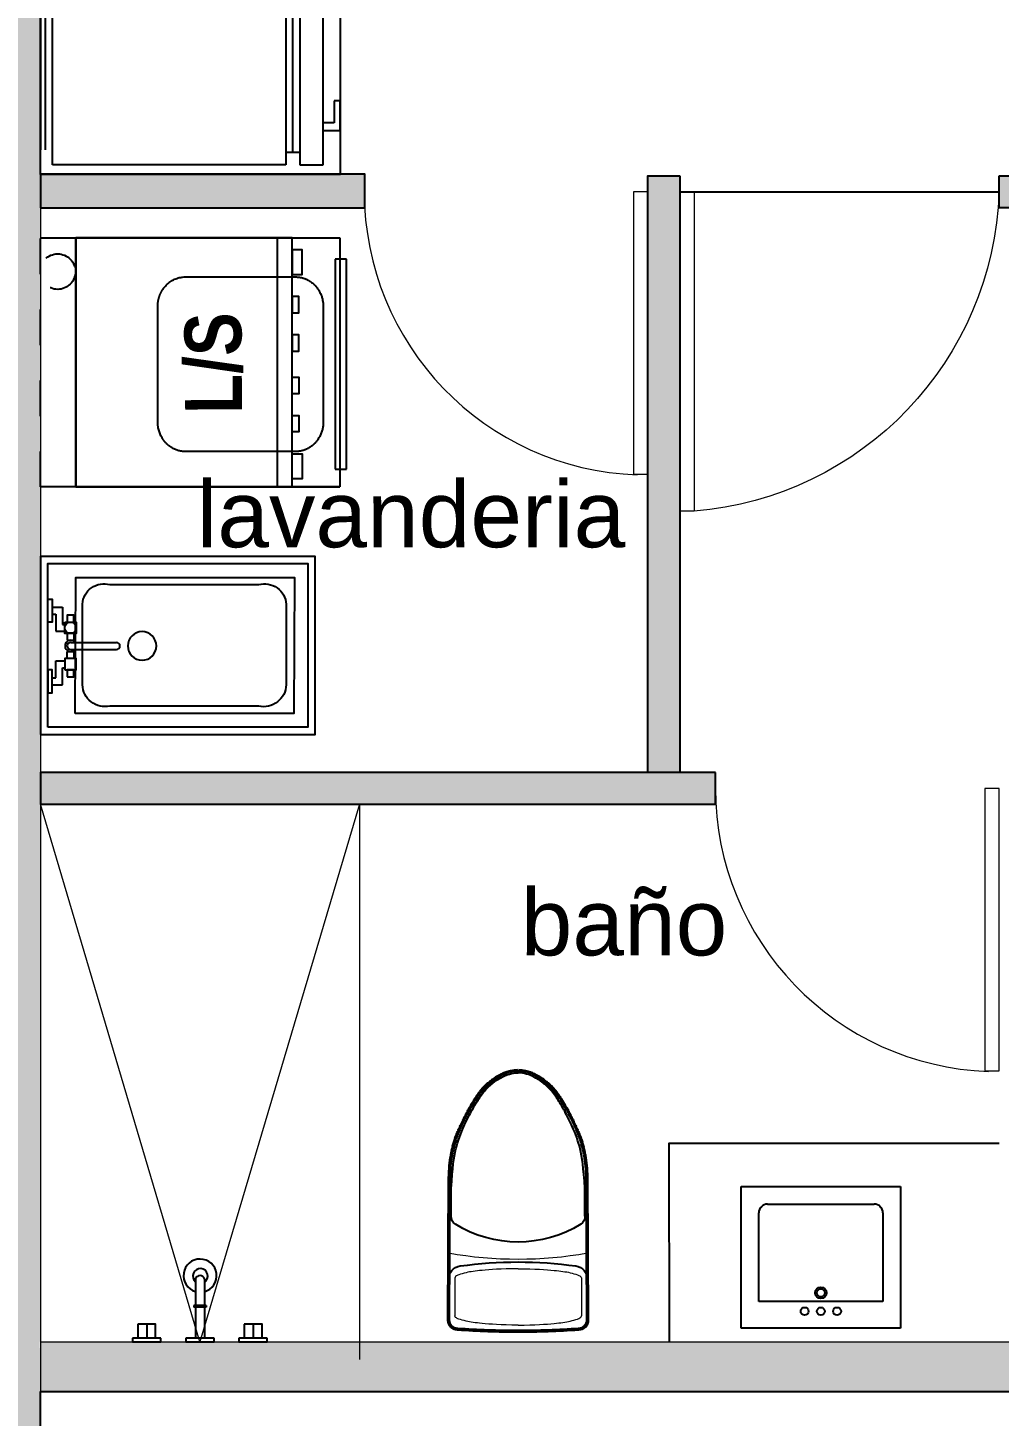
# Model space of a CAD drawing. Header units: metres. Extents: x -598 to 357, y -242 to 574.
# Drawn here: x -249.474 to -246.735, y 282.261 to 286.174 of the extents above; entities that cross this region are included whole.
import ezdxf

# ---------------------------------------------------------------- set-up
doc = ezdxf.new("R2010")
doc.units = ezdxf.units.M
doc.set_wipeout_variables(frame=1)
doc.linetypes.add('xref_Nivel TIPICO$0$HIDDEN2', pattern=[0.1875, 0.125, -0.0625])
for name, color, linetype, lineweight in [('A-DOOR', 1, 'Continuous', 18), ('Muro Mamspoteria', 5, 'Continuous', 9), ('P-SANR-FIXT', 251, 'Continuous', 18), ('xref_Nivel TIPICO$0$P-puerta', 1, 'Continuous', 18)]:
    doc.layers.add(name, color=color, linetype=linetype, lineweight=lineweight)
for name, color, linetype in [('APTOS_SPZ_MCH_N2 MUNI$0$DUCTOS', 1, 'Continuous'), ('Muebles fijos', 251, 'Continuous'), ('T-texto', 8, 'Continuous'), ('xref_Nivel TIPICO$0$D-ducha mezcladora', 1, 'Continuous'), ('xref_Nivel TIPICO$0$H-hatch mamposteria', 8, 'Continuous'), ('xref_Nivel TIPICO$0$H-hatch tablayeso', 9, 'Continuous'), ('xref_Nivel TIPICO$0$M-lavadora secadora', 1, 'Continuous'), ('xref_Nivel TIPICO$0$M-muro tablayeso', 4, 'Continuous'), ('xref_Nivel TIPICO$0$M-pila', 1, 'Continuous'), ('xref_Nivel TIPICO$0$M-refri', 1, 'Continuous')]:
    doc.layers.add(name, color=color, linetype=linetype)
doc.styles.get("Standard").update_dxf_attribs({"font": 'arial.ttf'})
doc.styles.add('xref_Nivel TIPICO$0$Arial (bold)', font='arialbd.ttf', dxfattribs={"height": 0.048848})

# ---------------------------------------------------------------- blocks, each defined once
blk = doc.blocks.new('*U323')
at = {"layer": 'xref_Nivel TIPICO$0$H-hatch tablayeso', "transparency": 33554559}
h = blk.add_hatch(color=256, dxfattribs=at)
h.dxf.hatch_style = 1
h.paths.add_polyline_path([(0, 90), (0, 0), (4551.5, 0), (4551.5, 90)])
at = {"layer": 'xref_Nivel TIPICO$0$M-muro tablayeso'}
blk.add_lwpolyline([(4551.5, 0), (0, 0), (0, 90), (4551.5, 90), (4551.5, 0)], dxfattribs=at)
blk = doc.blocks.new('*U326')
at = {"layer": 'xref_Nivel TIPICO$0$H-hatch tablayeso', "transparency": 33554559}
h = blk.add_hatch(color=256, dxfattribs=at)
h.dxf.hatch_style = 1
h.paths.add_polyline_path([(0, 90), (0, 0), (1903.8, 0), (1903.8, 90)])
at = {"layer": 'xref_Nivel TIPICO$0$M-muro tablayeso'}
blk.add_lwpolyline([(1903.8, 0), (0, 0), (0, 90), (1903.8, 90), (1903.8, 0)], dxfattribs=at)
blk = doc.blocks.new('*U322')
at = {"layer": 'xref_Nivel TIPICO$0$H-hatch tablayeso', "transparency": 33554559}
h = blk.add_hatch(color=256, dxfattribs=at)
h.dxf.hatch_style = 1
h.paths.add_polyline_path([(0, 94.2), (0, 0), (914.6, 0), (914.6, 94.2)])
at = {"layer": 'xref_Nivel TIPICO$0$M-muro tablayeso'}
blk.add_lwpolyline([(914.6, 0), (0, 0), (0, 94.2), (914.6, 94.2), (914.6, 0)], dxfattribs=at)
blk = doc.blocks.new('*U321')
at = {"layer": 'xref_Nivel TIPICO$0$H-hatch tablayeso', "transparency": 33554559}
h = blk.add_hatch(color=256, dxfattribs=at)
h.dxf.hatch_style = 1
h.paths.add_polyline_path([(0, 90), (0, 0), (1681.5, 0), (1681.5, 90)])
at = {"layer": 'xref_Nivel TIPICO$0$M-muro tablayeso'}
blk.add_lwpolyline([(1681.5, 0), (0, 0), (0, 90), (1681.5, 90), (1681.5, 0)], dxfattribs=at)
blk = doc.blocks.new('Familia Puertas - P-7-13066183-AMUEBLADAS N8 _18_34')
at = {"layer": 'A-DOOR'}
for p, q in [((-0.4492, 1), (-0.5, 1)), ((-0.5, 1), (-0.5, 0)), ((-0.4492, 0), (-0.4492, 1)), ((-0.5, 0), (-0.4492, 0))]:
    blk.add_line(p, q, dxfattribs=at)
at = {"layer": 'A-DOOR', "color": 8, "true_color": 0x808080}
blk.add_arc((-0.4972, 0.0006), 1.0022, 359.9645, 87.9854, dxfattribs=at)
blk = doc.blocks.new('L3')
blk.add_wipeout([(24.5796, 24.0767), (25.0296, 24.0767), (25.0296, 23.6767), (24.5796, 23.6767)]).dxf.layer = 'Muebles fijos'
at = {"layer": 'Muebles fijos'}
for p, q in [((24.5796, 24.0767), (25.0296, 24.0767)), ((24.5796, 23.6767), (24.5796, 24.0767)), ((24.6546, 24.0767), (24.9546, 24.0767)), ((25.0296, 24.0767), (25.0296, 23.6767)), ((24.5796, 23.7517), (24.5796, 24.0017)), ((24.6296, 23.7517), (24.6296, 24.0017)), ((24.6296, 23.7517), (24.6296, 24.0017)), ((24.6546, 24.0267), (24.9546, 24.0267)), ((24.6546, 24.0267), (24.9546, 24.0267)), ((24.9796, 24.0017), (24.9796, 23.7517)), ((24.9796, 24.0017), (24.9796, 23.7517)), ((25.0296, 24.0017), (25.0296, 23.6767)), ((24.9796, 23.7517), (24.6296, 23.7517)), ((24.9796, 23.7517), (24.8832, 23.7517)), ((25.0296, 23.6767), (24.5796, 23.6767)), ((25.0296, 23.6767), (24.5796, 23.6767))]:
    blk.add_line(p, q, dxfattribs=at)
for centre, radius in [((24.8046, 23.7766), 0.0161), ((24.8046, 23.7766), 0.0111), ((24.7588, 23.7245), 0.0111), ((24.8046, 23.7245), 0.0111), ((24.8504, 23.7245), 0.0111)]:
    blk.add_circle(centre, radius, dxfattribs=at)
for centre, start, end in [((24.6546, 24.0017), 90, 180), ((24.6546, 24.0017), 90, 180), ((24.9546, 24.0017), 0, 90), ((24.9546, 24.0017), 0, 90)]:
    blk.add_arc(centre, 0.025, start, end, dxfattribs=at)
blk = doc.blocks.new('Toilet_Oval_17859 - MO- Inodoro-439146-NIVEL TIPICO 5 - 7  - AMOBLADO')
at = {"layer": 'P-SANR-FIXT', "lineweight": 50}
for p, q in [((-0.196, 0.4633), (-0.194, 0.0621)), ((0.194, 0.0621), (0.196, 0.4633))]:
    blk.add_line(p, q, dxfattribs=at)
at = {"layer": 'P-SANR-FIXT'}
for p, q in [((-0.1786, 0.3447), (-0.1786, 0.4512)), ((0.1786, 0.3447), (0.1786, 0.4512))]:
    blk.add_line(p, q, dxfattribs=at)
at = {"layer": 'P-SANR-FIXT', "lineweight": 25}
for p, q in [((-0.1887, 0.1708), (-0.1884, 0.0926)), ((0.1887, 0.1708), (0.1884, 0.0926))]:
    blk.add_line(p, q, dxfattribs=at)
at = {"layer": 'P-SANR-FIXT', "lineweight": 50}
for centre, radius, start, end in [((-0.1706, 0.4633), 0.0254, 90, 180), ((0, -1.9235), 2.4182, 90, 94.0453), ((0, -1.9235), 2.4182, 85.9547, 90), ((0.1706, 0.4633), 0.0254, 360, 90)]:
    blk.add_arc(centre, radius, start, end, dxfattribs=at)
at = {"layer": 'P-SANR-FIXT', "lineweight": 25}
for centre, radius, start, end in [((-0.1579, 0.3484), 0.0381, 180, 262.1046), ((0.1579, 0.3484), 0.0381, 277.8954, 0), ((0, 1.487), 1.1875, 262.1046, 277.8954), ((0, -0.0901), 0.3336, 58.0304, 121.9696), ((-0.1626, 0.1709), 0.0261, 122.4497, 180.2256), ((0.1626, 0.1709), 0.0261, 359.7744, 57.5503)]:
    blk.add_arc(centre, radius, start, end, dxfattribs=at)
at = {"layer": 'P-SANR-FIXT'}
blk.add_arc((0, -0.8197), 1.112, 79.8479, 100.1521, dxfattribs=at)
for points in [[(0, 0.4774), (-0.0484, 0.4774), (-0.1037, 0.4729), (-0.1428, 0.4681), (-0.1653, 0.461), (-0.1744, 0.4578), (-0.1786, 0.4531), (-0.1786, 0.4512)], [(0, 0.4774), (0.0484, 0.4774), (0.1037, 0.4729), (0.1428, 0.4681), (0.1653, 0.461), (0.1744, 0.4578), (0.1786, 0.4531), (0.1786, 0.4512)], [(0, 0.3185), (-0.0484, 0.3185), (-0.1037, 0.323), (-0.1428, 0.3278), (-0.1653, 0.3349), (-0.1744, 0.3381), (-0.1786, 0.3428), (-0.1786, 0.3447)], [(0, 0.3185), (0.0484, 0.3185), (0.1037, 0.323), (0.1428, 0.3278), (0.1653, 0.3349), (0.1744, 0.3381), (0.1786, 0.3428), (0.1786, 0.3447)]]:
    blk.add_open_spline(points, degree=3, knots=[0, 0, 0, 0, 0.1566407, 0.2861825, 0.3655305, 0.4088071, 0.4283279, 0.4283279, 0.4283279, 0.4283279], dxfattribs=at)
at = {"layer": 'P-SANR-FIXT', "lineweight": 25}
for points in [[(-0.1884, 0.0926), (-0.1844, 0.0317), (-0.1781, -0.0197), (-0.1546, -0.0809), (-0.1328, -0.1236), (-0.1143, -0.1557), (-0.0938, -0.1851), (-0.066, -0.2094), (-0.0504, -0.2203), (-0.0177, -0.234), (0, -0.2337)], [(0.1884, 0.0926), (0.1844, 0.0317), (0.1781, -0.0197), (0.1546, -0.0809), (0.1328, -0.1236), (0.1143, -0.1557), (0.0938, -0.1851), (0.066, -0.2094), (0.0504, -0.2203), (0.0177, -0.234), (0, -0.2337)]]:
    blk.add_open_spline(points, degree=3, knots=[0, 0, 0, 0, 0.19509, 0.375915, 0.540569, 0.672678, 0.792703, 0.893059, 0.993012, 1.071971, 1.071971, 1.071971, 1.071971], dxfattribs=at)
at = {"layer": 'P-SANR-FIXT', "lineweight": 50}
for points, knots in [([(-0.194, 0.0621), (-0.1937, 0.0503), (-0.1924, 0.028), (-0.189, 0.0038), (-0.1855, -0.0137), (-0.1826, -0.0259), (-0.1794, -0.0373), (-0.176, -0.048), (-0.1724, -0.0579), (-0.1688, -0.0672), (-0.165, -0.0758), (-0.1613, -0.084), (-0.1576, -0.0916), (-0.1529, -0.1013), (-0.1473, -0.1124), (-0.141, -0.1244), (-0.133, -0.1391), (-0.1251, -0.152), (-0.117, -0.1643), (-0.1107, -0.1733), (-0.1038, -0.1821), (-0.0962, -0.1908), (-0.0878, -0.1992), (-0.0783, -0.2075), (-0.0677, -0.2156), (-0.0585, -0.2217), (-0.0519, -0.2254), (-0.0482, -0.2275), (-0.0454, -0.2289), (-0.0426, -0.2302), (-0.0399, -0.2315), (-0.0376, -0.2325), (-0.0356, -0.2332), (-0.0335, -0.2339), (-0.0309, -0.2348), (-0.0276, -0.2357), (-0.0241, -0.2366), (-0.0201, -0.2374), (-0.0156, -0.2381), (-0.0092, -0.2391), (-0.0038, -0.2397), (0, -0.24)], [0, 0, 0, 0, 0.041667, 0.083333, 0.104167, 0.125, 0.145833, 0.166667, 0.1875, 0.208333, 0.229167, 0.25, 0.270833, 0.291667, 0.333333, 0.375, 0.416667, 0.5, 0.541667, 0.583333, 0.625, 0.666667, 0.708333, 0.75, 0.791667, 0.833333, 0.854167, 0.864583, 0.875, 0.885417, 0.895833, 0.90625, 0.911458, 0.916667, 0.927083, 0.9375, 0.947917, 0.958333, 0.96875, 0.979167, 1, 1, 1, 1]), ([(0, -0.24), (0.0038, -0.2397), (0.0092, -0.2391), (0.0156, -0.2381), (0.0201, -0.2374), (0.0241, -0.2366), (0.0276, -0.2357), (0.0309, -0.2348), (0.0341, -0.2338), (0.0371, -0.2327), (0.0399, -0.2315), (0.0426, -0.2302), (0.0454, -0.2289), (0.0482, -0.2275), (0.0519, -0.2254), (0.0585, -0.2217), (0.0677, -0.2156), (0.0783, -0.2075), (0.0878, -0.1992), (0.0962, -0.1908), (0.1038, -0.1821), (0.1107, -0.1733), (0.117, -0.1643), (0.1251, -0.152), (0.133, -0.1391), (0.141, -0.1244), (0.1473, -0.1124), (0.1529, -0.1013), (0.1576, -0.0916), (0.1613, -0.084), (0.165, -0.0758), (0.1688, -0.0672), (0.1724, -0.0579), (0.176, -0.048), (0.1794, -0.0373), (0.1826, -0.0259), (0.1855, -0.0137), (0.189, 0.0038), (0.1924, 0.028), (0.1937, 0.0503), (0.194, 0.0621)], [0, 0, 0, 0, 0.020833, 0.03125, 0.041667, 0.052083, 0.0625, 0.072917, 0.083333, 0.09375, 0.104167, 0.114583, 0.125, 0.135417, 0.145833, 0.166667, 0.208333, 0.25, 0.291667, 0.333333, 0.375, 0.416667, 0.458333, 0.5, 0.583333, 0.625, 0.666667, 0.708333, 0.729167, 0.75, 0.770833, 0.791667, 0.8125, 0.833333, 0.854167, 0.875, 0.895833, 0.916667, 0.958333, 1, 1, 1, 1])]:
    blk.add_open_spline(points, degree=3, knots=knots, dxfattribs=at)
blk = doc.blocks.new('xref_Nivel TIPICO$0$MU12')
at = {"layer": 'xref_Nivel TIPICO$0$D-ducha mezcladora'}
for p, q in [((-0.19, 0), (-0.19, -0.01)), ((-0.11, 0), (-0.19, 0)), ((-0.11, -0.01), (-0.11, 0)), ((0.04, 0), (-0.04, 0)), ((-0.04, 0), (-0.04, -0.01)), ((0.04, -0.01), (0.04, 0)), ((0.19, 0), (0.11, 0)), ((0.11, 0), (0.11, -0.01)), ((0.19, -0.01), (0.19, 0)), ((-0.19, -0.01), (-0.11, -0.01)), ((-0.15, -0.05), (-0.15, -0.01)), ((-0.04, -0.01), (0.04, -0.01)), ((0.11, -0.01), (0.19, -0.01)), ((0.15, -0.05), (0.15, -0.01))]:
    blk.add_line(p, q, dxfattribs=at)
at = {"layer": 'xref_Nivel TIPICO$0$D-ducha mezcladora', "linetype": 'ByBlock'}
for p, q in [((-0.0125, -0.0972), (-0.0125, -0.01)), ((0.0125, -0.0972), (0.0125, -0.01)), ((-0.0175, -0.0972), (0.0175, -0.0972)), ((-0.0175, -0.1022), (-0.0175, -0.0972)), ((-0.0175, -0.1022), (0.0175, -0.1022)), ((-0.0125, -0.1771), (-0.0125, -0.1022)), ((0.0125, -0.1783), (0.0125, -0.1022)), ((0.0175, -0.1022), (0.0175, -0.0972))]:
    blk.add_line(p, q, dxfattribs=at)
at = {"layer": 'xref_Nivel TIPICO$0$D-ducha mezcladora'}
for points in [[(-0.175, -0.01), (-0.175, -0.05), (-0.125, -0.05)], [(-0.125, -0.05), (-0.125, -0.01)], [(0.125, -0.01), (0.125, -0.05), (0.175, -0.05)], [(0.175, -0.05), (0.175, -0.01)]]:
    blk.add_lwpolyline(points, dxfattribs=at)
for centre, radius, start, end in [((-0.0004, -0.1865), 0.0468, 104.9774, 73.9708), ((-0.0011, -0.1853), 0.0211, 122.5516, 49.7391), ((0.0002, -0.1733), 0.0133, 196.9135, 337.7151)]:
    blk.add_arc(centre, radius, start, end, dxfattribs=at)
blk = doc.blocks.new('xref_Nivel TIPICO$0$P-90')
at = {"layer": 'Defpoints', "color": 8, "true_color": 0x808080}
blk.add_lwpolyline([(0, 0), (0.9, 0)], dxfattribs=at)
at = {"layer": 'xref_Nivel TIPICO$0$P-puerta'}
for p, q in [((0.0404, 0.9), (0, 0.9)), ((0, 0.9), (0, 0)), ((0.0404, 0), (0.0404, 0.9)), ((0, 0), (0.0404, 0))]:
    blk.add_line(p, q, dxfattribs=at)
at = {"layer": 'xref_Nivel TIPICO$0$P-puerta', "color": 8, "true_color": 0x808080}
blk.add_arc((-0.0344, -0.032), 0.935, 1.9599, 85.4069, dxfattribs=at)
blk = doc.blocks.new('xref_Nivel TIPICO$0$GRIFO_MOPSKIN')
for p, q in [((0.01, 0.0845), (0.0325, 0.0845)), ((0.01, 0.0695), (0.0175, 0.0695)), ((0.0175, 0.0695), (0.0175, 0.032)), ((0.0325, 0.0845), (0.0325, 0.047)), ((0.0175, 0.032), (0.0375, 0.032)), ((0.0325, 0.047), (0.0375, 0.047)), ((0.0504, 0.0075), (0.1504, 0.0075)), ((0.0504, -0.0075), (0.1504, -0.0075)), ((0.0175, -0.07), (0.0175, -0.0325)), ((0.0175, -0.0325), (0.0375, -0.0325)), ((0.0325, -0.085), (0.0325, -0.0475)), ((0.0325, -0.0475), (0.0375, -0.0475)), ((0.01, -0.07), (0.0175, -0.07)), ((0.01, -0.085), (0.0325, -0.085))]:
    blk.add_line(p, q)
for points in [[(0, 0.102), (0.01, 0.102), (0.01, 0.052), (0, 0.052)], [(0.0425, 0.052), (0.0575, 0.052), (0.0575, 0.067), (0.0425, 0.067)], [(0.0375, 0.052), (0.0625, 0.052), (0.0625, 0.027), (0.0375, 0.027)], [(0.0429, 0.0125), (0.0579, 0.0125), (0.0579, 0.0275), (0.0429, 0.0275)], [(0.0375, -0.0525), (0.0625, -0.0525), (0.0625, -0.0275), (0.0375, -0.0275)], [(0.0425, -0.0125), (0.0575, -0.0125), (0.0575, -0.0275), (0.0425, -0.0275)], [(0, -0.1025), (0.01, -0.1025), (0.01, -0.0525), (0, -0.0525)], [(0.0425, -0.0675), (0.0575, -0.0675), (0.0575, -0.0525), (0.0425, -0.0525)]]:
    blk.add_lwpolyline(points, close=True)
blk.add_circle((0.05, 0.0395), 0.0125)
for centre, radius, start, end in [((0.0504, 0), 0.0125, 36.8699, 323.1301), ((0.0504, 0), 0.0075, 90, 270), ((0.1504, 0), 0.0075, 270, 90)]:
    blk.add_arc(centre, radius, start, end)
blk = doc.blocks.new('xref_Nivel TIPICO$0$PILA')
at = {"layer": 'xref_Nivel TIPICO$0$M-pila'}
for points in [[(0, 0.25), (0.7745, 0.25), (0.7745, -0.2525), (0, -0.2525)], [(0.0206, 0.2294), (0.0206, -0.2319), (0.7539, -0.2319), (0.7539, 0.2294)], [(0.0206, 0.2294), (0.0206, -0.2319), (0.7539, -0.2319), (0.7539, 0.2294)], [(0.0981, 0.1906), (0.0998, -0.1931), (0.7169, -0.1931), (0.7151, 0.1906)]]:
    blk.add_lwpolyline(points, close=True, dxfattribs=at)
blk.add_lwpolyline([(0.6932, -0.1178), (0.6932, 0.1097, 0.462552), (0.6157, 0.17), (0.196, 0.1698, 0.461917), (0.1186, 0.1095), (0.1186, -0.118, 0.478059), (0.1962, -0.1729), (0.6159, -0.1727, 0.47745)], format="xyb", close=True, dxfattribs=at)
blk.add_circle((0.2869, 0), 0.0403, dxfattribs=at)
at = {"layer": 'xref_Nivel TIPICO$0$M-pila', "xscale": -1.290849937925769, "yscale": 1.290849937925769, "zscale": 1.290849937925769, "rotation": 180}
blk.add_blockref('xref_Nivel TIPICO$0$GRIFO_MOPSKIN', (0.0206, 0), dxfattribs=at)
blk = doc.blocks.new('xref_Nivel TIPICO$0$LAVADORA SECADORA')
at = {"linetype": 'xref_Nivel TIPICO$0$HIDDEN2', "ltscale": 0.1}
blk.add_lwpolyline([(-0.1, 0.702), (0, 0.702), (0, 0), (-0.1, 0)], close=True, dxfattribs=at)
blk.add_circle((-0.0511, 0.607), 0.05, dxfattribs=at)
at = {"layer": 'xref_Nivel TIPICO$0$M-lavadora secadora'}
for p, q in [((0, 0), (0, 0.702)), ((0, 0.702), (0.7443, 0.702)), ((0, 0), (0, 0.702)), ((0.7443, 0.702), (0.7443, 0)), ((0.7311, 0.642), (0.7311, 0.05)), ((0.763, 0.642), (0.7311, 0.642)), ((0.763, 0.05), (0.763, 0.642)), ((0.7311, 0.05), (0.763, 0.05)), ((0.0933, 0), (0, 0)), ((0, 0), (0.7443, 0)), ((0, 0), (0.0933, 0)), ((0.7443, 0), (0, 0))]:
    blk.add_line(p, q, dxfattribs=at)
for points in [[(0, 0), (0.61, 0), (0.61, 0.702), (0, 0.702)], [(0.61, 0), (0.61, 0.702), (0.5682, 0.702), (0.5682, 0)], [(0.61, 0.6687), (0.61, 0.5985), (0.6383, 0.5985), (0.6383, 0.6687)], [(0.61, 0.5369), (0.61, 0.4905), (0.6287, 0.4905), (0.6287, 0.5369)], [(0.61, 0.4291), (0.61, 0.3827), (0.6287, 0.3827), (0.6287, 0.4291)], [(0.61, 0.2629), (0.61, 0.3093), (0.6287, 0.3093), (0.6287, 0.2629)], [(0.61, 0.1551), (0.61, 0.2015), (0.6287, 0.2015), (0.6287, 0.1551)], [(0.61, 0.0233), (0.61, 0.0935), (0.6383, 0.0935), (0.6383, 0.0233)]]:
    blk.add_lwpolyline(points, close=True, dxfattribs=at)
for points, knots in [([(0.231, 0.5087), (0.231, 0.531), (0.2518, 0.5697), (0.2879, 0.592), (0.3087, 0.592), (0.4594, 0.592), (0.61, 0.592)], [0, 0, 0, 1, 2, 3, 3, 3.968121, 3.968121, 3.968121]), ([(0.61, 0.592), (0.615, 0.592), (0.6199, 0.592), (0.6408, 0.592), (0.6768, 0.5697), (0.6977, 0.531), (0.6977, 0.5087), (0.6977, 0.35), (0.6977, 0.1833), (0.6977, 0.161), (0.6768, 0.1223), (0.6408, 0.1), (0.6199, 0.1), (0.615, 0.1), (0.61, 0.1)], [3.968121, 3.968121, 3.968121, 4, 4, 5, 6, 7, 7, 8, 8, 9, 10, 11, 11, 11.031879, 11.031879, 11.031879]), ([(0.61, 0.1), (0.4594, 0.1), (0.3087, 0.1), (0.2879, 0.1), (0.2518, 0.1223), (0.231, 0.161), (0.231, 0.1833), (0.231, 0.35), (0.231, 0.5087)], [11.031879, 11.031879, 11.031879, 12, 12, 13, 14, 15, 15, 16, 16, 16])]:
    blk.add_open_spline(points, degree=2, knots=knots, dxfattribs=at)
at = {"layer": 'xref_Nivel TIPICO$0$M-lavadora secadora', "style": 'xref_Nivel TIPICO$0$Arial (bold)', "oblique": 0.1717, "width": 0.818119}
blk.add_text('L/S', height=0.16054, rotation=90.5192, dxfattribs=at).set_placement((0.469, 0.2069))
blk = doc.blocks.new('xref_Nivel TIPICO$0$P_REFRI')
at = {"layer": 'xref_Nivel TIPICO$0$M-refri'}
for p, q in [((-0.3562, 0), (0.3562, 0)), ((0.3985, -0.0343), (-0.3912, -0.0343)), ((-0.3912, -0.0343), (-0.3912, -0.6924)), ((-0.3562, -0.0132), (0.3562, -0.0132)), ((0.3985, -0.6924), (0.3985, -0.0343)), ((-0.3912, -0.6924), (0.3985, -0.6924)), ((-0.3563, -0.7319), (-0.3563, -0.6924)), ((0.3636, -0.7319), (0.3636, -0.6924)), ((-0.3912, -0.7319), (0.3985, -0.7319)), ((-0.3912, -0.7977), (-0.3912, -0.7319)), ((0.3636, -0.7121), (-0.3563, -0.7121)), ((0.3985, -0.7319), (0.3985, -0.7977)), ((0.3985, -0.7977), (-0.3912, -0.7977)), ((0.2795, -0.828), (0.2795, -0.7977)), ((0.3018, -0.7977), (0.3018, -0.8453)), ((0.2177, -0.8453), (0.2177, -0.828)), ((0.2177, -0.828), (0.2795, -0.828)), ((0.3018, -0.8453), (0.2177, -0.8453))]:
    blk.add_line(p, q, dxfattribs=at)
at = {"layer": 'xref_Nivel TIPICO$0$M-refri', "color": 8, "linetype": 'Continuous'}
blk.add_lwpolyline([(0.425, 0), (-0.425, 0), (-0.425, -0.8453), (0.425, -0.8453)], close=True, dxfattribs=at)

msp = doc.modelspace()

# ---------------------------------------------------------------- hatches: boundary and pattern name
at = {"layer": 'xref_Nivel TIPICO$0$H-hatch mamposteria', "transparency": 33554585}
h = msp.add_hatch(color=256, dxfattribs=at)
h.dxf.hatch_style = 1
h.paths.add_polyline_path([(-243.8209, 300.2734), (-243.6809, 300.2734), (-243.6809, 301.9595), (-243.8209, 301.9595)], flags=17)
h.paths.add_polyline_path([(-242.6778, 304.9192), (-242.6788, 307.7945), (-242.8188, 307.7945), (-242.8178, 304.9192)])
h.paths.add_polyline_path([(-243.7788, 291.8835), (-243.7788, 291.6835), (-244.0782, 291.6827), (-244.0782, 291.713), (-244.0982, 291.7139), (-244.0603, 291.8827)], flags=17)
h.paths.add_polyline_path([(-251.5387, 299.3945), (-251.5387, 299.5345), (-256.5387, 299.5345), (-256.5387, 299.3945)], flags=17)
h.paths.add_polyline_path([(-250.6387, 299.5345), (-250.6387, 299.3945), (-249.5787, 299.3945), (-249.5787, 295.7822), (-249.4387, 295.7822), (-249.4387, 300.2945), (-249.5787, 300.2945), (-249.5787, 299.5345)], flags=17)
h.paths.add_polyline_path([(-257.2787, 303.2953), (-257.1387, 303.2953), (-257.1387, 302.6101), (-257.2787, 302.6101)])
h.paths.add_polyline_path([(-257.1387, 303.8953), (-257.2787, 303.8953), (-257.2787, 308.8345), (-256.5387, 308.8345), (-256.5387, 308.6945), (-257.1387, 308.6945)])
h.paths.add_polyline_path([(-248.4448, 308.3045), (-248.4448, 308.4445), (-243.8788, 308.4445), (-243.8788, 308.3045)], flags=17)
h.paths.add_polyline_path([(-254.1337, 308.6945), (-254.1337, 308.8345), (-253.6587, 308.8345), (-253.6587, 308.6945)])
h.paths.add_polyline_path([(-257.2787, 300.2945), (-257.1387, 300.2945), (-257.1387, 299.3945), (-257.2787, 299.3945)])
h.paths.add_polyline_path([(-257.1387, 285.3959), (-257.2787, 285.3959), (-257.2787, 286.9289), (-256.0637, 286.9289), (-256.0637, 286.7889), (-257.1387, 286.7889)])
h.paths.add_polyline_path([(-257.1387, 280.3422), (-257.2787, 280.3422), (-257.2787, 282.4959), (-257.1387, 282.4959)])
h.paths.add_polyline_path([(-251.5387, 279.1284), (-251.6787, 279.1284), (-251.6787, 278.0199), (-253.0387, 278.0199), (-253.0387, 277.8799), (-251.6787, 277.8799), (-251.6787, 276.4718), (-251.1587, 276.4718), (-251.1587, 276.6118), (-251.5387, 276.6118)])
h.paths.add_polyline_path([(-247.1472, 288.8545), (-247.1472, 288.7145), (-249.4387, 288.7145), (-249.4387, 276.4718), (-249.9587, 276.4718), (-249.9587, 276.6118), (-249.5787, 276.6118), (-249.5787, 288.8545)])
h.paths.add_polyline_path([(-256.5387, 278.0199), (-256.5387, 277.8799), (-257.2787, 277.8799), (-257.2787, 279.3422), (-257.1387, 279.3422), (-257.1387, 278.0199)])
h.paths.add_polyline_path([(-257.2787, 284.3959), (-257.2777, 283.4959), (-257.1377, 283.4959), (-257.1387, 284.3959)])
h.paths.add_polyline_path([(-257.1387, 293.8359), (-257.2787, 293.8359), (-257.2787, 292.6835), (-257.1387, 292.6835)], flags=17)
h.paths.add_polyline_path([(-257.2787, 296.3689), (-255.745, 296.3689), (-255.745, 296.2289), (-257.1387, 296.2289), (-257.1377, 294.8359), (-257.2777, 294.8359)])
edge = h.paths.add_edge_path()
edge.add_line((-242.6783, 304.3505), (-242.8188, 304.3505))
edge.add_line((-242.8188, 304.3505), (-242.8188, 303.9995))
edge.add_line((-242.8188, 303.9995), (-244.4817, 303.9995))
edge.add_line((-244.4817, 303.9995), (-244.4817, 303.8595))
edge.add_line((-244.4817, 303.8595), (-242.6788, 303.8595))
edge.add_line((-242.6788, 303.8595), (-242.6788, 304.3505))
edge.add_line((-257.2777, 284.3959), (-257.1377, 284.3959))
edge.add_line((-242.6788, 290.9835), (-242.6788, 289.234))
edge.add_line((-242.6788, 289.234), (-245.489, 289.234))
edge.add_line((-247.6472, 289.8545), (-247.7872, 289.8545))
edge.add_line((-248.4448, 308.3065), (-248.4448, 308.4465))
edge.add_line((-243.4387, 277.32), (-243.4387, 277.46))
edge.add_line((-242.8191, 280.6731), (-242.6811, 280.6731))
edge.add_line((-242.8191, 281.2731), (-242.6815, 281.2731))
edge.add_line((-244.8918, 293.734), (-245.489, 293.734))
edge.add_line((-245.489, 293.734), (-245.489, 296.094))
edge.add_line((-245.489, 296.094), (-247.7872, 296.094))
edge.add_line((-247.7872, 296.094), (-247.7872, 296.334))
edge.add_line((-245.0642, 291.6835), (-245.0642, 291.7139))
edge.add_line((-245.0642, 291.7139), (-245.0462, 291.7139))
edge.add_line((-245.0462, 291.7139), (-245.0823, 291.8835))
edge.add_line((-243.8128, 293.934), (-242.8864, 293.934))
edge.add_line((-242.8864, 293.934), (-242.8864, 296.034))
edge.add_line((-242.8864, 296.034), (-245.289, 296.034))
edge.add_line((-245.289, 296.034), (-245.289, 293.934))
edge.add_line((-245.289, 293.934), (-244.8737, 293.934))
edge.add_line((-247.7872, 296.334), (-247.6472, 296.334))
edge.add_line((-247.6472, 296.334), (-247.6472, 296.234))
edge.add_line((-247.6472, 296.234), (-242.6788, 296.234))
edge.add_line((-242.6788, 296.234), (-242.6788, 293.734))
edge.add_line((-242.6788, 293.734), (-243.795, 293.734))
edge.add_line((-243.4387, 277.32), (-243.4387, 277.46))
edge.add_line((-243.4387, 277.46), (-242.8191, 277.46))
edge.add_line((-242.8191, 277.46), (-242.8191, 280.6731))
edge.add_line((-242.6811, 280.6731), (-242.6791, 277.32))
edge.add_line((-242.682, 281.2731), (-242.682, 282.1439))
edge.add_line((-242.682, 282.1439), (-242.8191, 282.1439))
edge.add_line((-242.6791, 277.32), (-243.4387, 277.32))
edge.add_line((-242.8191, 282.1439), (-242.8191, 281.2731))
edge.add_line((-242.6864, 290.9835), (-242.8864, 290.9835))
edge.add_line((-247.6472, 289.8545), (-247.6472, 291.1267))
edge.add_line((-247.6472, 291.1267), (-245.489, 291.1267))
edge.add_line((-245.489, 291.1267), (-245.489, 289.234))
edge.add_line((-245.489, 291.2667), (-247.7872, 291.2667))
edge.add_line((-247.7872, 291.2667), (-247.7872, 289.8545))
edge.add_line((-245.0823, 291.8835), (-245.489, 291.8835))
edge.add_line((-245.489, 291.8835), (-245.489, 291.2667))
edge.add_line((-245.289, 291.6835), (-245.0642, 291.6835))
edge.add_line((-242.8864, 290.9835), (-242.8864, 289.434))
edge.add_line((-242.8864, 289.434), (-245.289, 289.434))
edge.add_line((-245.289, 289.434), (-245.289, 291.6835))
h.paths.add_polyline_path([(-252.5387, 308.6945), (-252.5387, 308.8345), (-253.0587, 308.8345), (-253.0587, 308.6945)])
h.paths.add_polyline_path([(-251.5387, 308.8345), (-251.5387, 308.6945), (-249.5787, 308.6945), (-249.5787, 301.2945), (-249.4387, 301.2945), (-249.4387, 308.3045), (-249.0448, 308.3045), (-249.0448, 308.4445), (-249.4387, 308.4445), (-249.4387, 308.8345)])
h.paths.add_polyline_path([(-257.2775, 290.9835), (-257.1376, 290.9835), (-257.1364, 291.8835), (-257.2764, 291.8835)], flags=17)
h.paths.add_polyline_path([(-257.2785, 290.0945), (-249.5787, 290.0945), (-249.5787, 294.7822), (-249.4387, 294.7822), (-249.4387, 289.8545), (-249.5787, 289.8545), (-249.5787, 289.9545), (-257.2787, 289.9545)])
h.paths.add_polyline_path([(-249.4404, 282.4704), (-249.4387, 282.3304), (-242.6825, 282.3304), (-242.6825, 282.9439), (-242.6825, 282.9439), (-242.6834, 284.3959), (-242.8191, 284.3959), (-242.8208, 282.4704)], flags=16)
h.paths.add_polyline_path([(-247.7872, 302.3005), (-248.3387, 302.3026), (-248.3387, 302.1626), (-247.7872, 302.1605), (-247.7872, 297.334), (-247.6472, 297.334), (-247.6472, 300.9909), (-244.7209, 300.9909), (-244.7209, 301.1309), (-247.6472, 301.1309), (-247.6472, 305.3015), (-246.8109, 305.3015), (-246.8109, 305.4415), (-248.3387, 305.4415), (-248.3387, 305.3015), (-247.7872, 305.3015)], flags=17)

# ---------------------------------------------------------------- linework, layer by layer
at = {"layer": 'Muro Mamspoteria'}
msp.add_line((-249.4387, 288.7145), (-249.4387, 276.4718), dxfattribs=at)
at = {"layer": 'P-SANR-FIXT'}
msp.add_line((-248.5387, 283.9854), (-248.5387, 282.4204), dxfattribs=at)
msp.add_lwpolyline([(-248.5387, 283.9854), (-248.9887, 282.4704), (-249.4387, 283.9854)], dxfattribs=at)

# ---------------------------------------------------------------- block references
at = {"layer": 'Muro Mamspoteria', "lineweight": 0, "xscale": 0.7960678973457521, "yscale": 0.7960678973457521, "zscale": 0.7960678973457521, "rotation": 180}
for p in [(-248.1234, 285.712), (-247.1329, 284.0304)]:
    msp.add_blockref('Familia Puertas - P-7-13066183-AMUEBLADAS N8 _18_34', p, dxfattribs=at)
at = {"layer": 'P-SANR-FIXT', "xscale": -1, "rotation": 180}
msp.add_blockref('Toilet_Oval_17859 - MO- Inodoro-439146-NIVEL TIPICO 5 - 7  - AMOBLADO', (-248.0917, 282.9949), dxfattribs=at)
at = {"layer": 'xref_Nivel TIPICO$0$D-ducha mezcladora', "rotation": 180}
msp.add_blockref('xref_Nivel TIPICO$0$MU12', (-248.9887, 282.4704), dxfattribs=at)
at = {"layer": 'xref_Nivel TIPICO$0$M-lavadora secadora'}
msp.add_blockref('xref_Nivel TIPICO$0$LAVADORA SECADORA', (-249.3387, 284.8799), dxfattribs=at)
at = {"layer": 'xref_Nivel TIPICO$0$M-muro tablayeso', "xscale": -0.001, "yscale": 0.001, "zscale": 0.001}
msp.add_blockref('*U322', (-248.5241, 285.667), dxfattribs=at)
at = {"layer": 'xref_Nivel TIPICO$0$M-muro tablayeso', "yscale": 0.001, "zscale": 0.001}
for name, p, xscale, rotation in [('*U321', (-247.6354, 284.0754), 0.001, 89.99999999999999), ('*U323', (-242.1834, 285.757), 0.001, 180), ('*U326', (-249.4387, 284.0754), -0.001, 180)]:
    msp.add_blockref(name, p, dxfattribs=dict(at, xscale=xscale, rotation=rotation))
at = {"layer": 'xref_Nivel TIPICO$0$M-pila', "xscale": -1, "rotation": 180}
msp.add_blockref('xref_Nivel TIPICO$0$PILA', (-249.4387, 284.4319), dxfattribs=at)
at = {"layer": 'xref_Nivel TIPICO$0$M-refri', "xscale": -1, "rotation": 90}
msp.add_blockref('xref_Nivel TIPICO$0$P_REFRI', (-249.4387, 286.1861), dxfattribs=at)
at = {"layer": 'xref_Nivel TIPICO$0$P-puerta', "xscale": -0.9999917069122071, "yscale": 0.9999917069122071, "zscale": 0.9999917069122071, "rotation": 180}
msp.add_blockref('xref_Nivel TIPICO$0$P-90', (-247.6354, 285.712), dxfattribs=at)

# ---------------------------------------------------------------- texts
at = {"layer": 'T-texto', "char_height": 0.1875}
for s, insert, attachment_point in [('lavanderia', (-248.9979, 284.7073), 7), ('baño', (-247.5017, 283.5569), 9)]:
    msp.add_mtext_dynamic_manual_height_columns(s, width=0.126065, gutter_width=0.9375, heights=[0], dxfattribs=dict(at, insert=insert, attachment_point=attachment_point))

# ---------------------------------------------------------------- next in the draw order: block references
at = {"layer": 'Muebles fijos'}
msp.add_blockref('L3', (-272.0425, 258.8319), dxfattribs=at)

# ---------------------------------------------------------------- next in the draw order: linework, layer by layer
at = {"layer": 'APTOS_SPZ_MCH_N2 MUNI$0$DUCTOS'}
msp.add_lwpolyline([(-249.4387, 282.3303), (-242.6791, 282.3304), (-242.681, 283.7395), (-242.1853, 283.7398), (-242.1834, 289.4277), (-242.6788, 289.4277), (-242.6788, 291.8773), (-243.0788, 291.8773), (-243.0788, 293.7277), (-242.6788, 293.7277), (-242.6788, 308.6882), (-243.8788, 308.6882), (-243.8788, 308.4382), (-249.4387, 308.4382), (-249.4387, 308.8282), (-257.2787, 308.8282), (-257.2787, 276.4656), (-249.4387, 276.4656), (-249.4387, 282.3304)], dxfattribs=at)
at = {"layer": 'Muebles fijos'}
msp.add_lwpolyline([(-247.6646, 282.4704), (-247.6652, 283.0304), (-246.7349, 283.0304)], dxfattribs=at)
at = {"layer": 'Muro Mamspoteria'}
for points in [[(-249.4387, 282.3304), (-242.6824, 282.3304), (-242.6834, 284.3959)], [(-249.4387, 282.4704), (-242.8225, 282.4704), (-242.8225, 284.3959)]]:
    msp.add_lwpolyline(points, dxfattribs=at)

doc.saveas('drawing.dxf')
